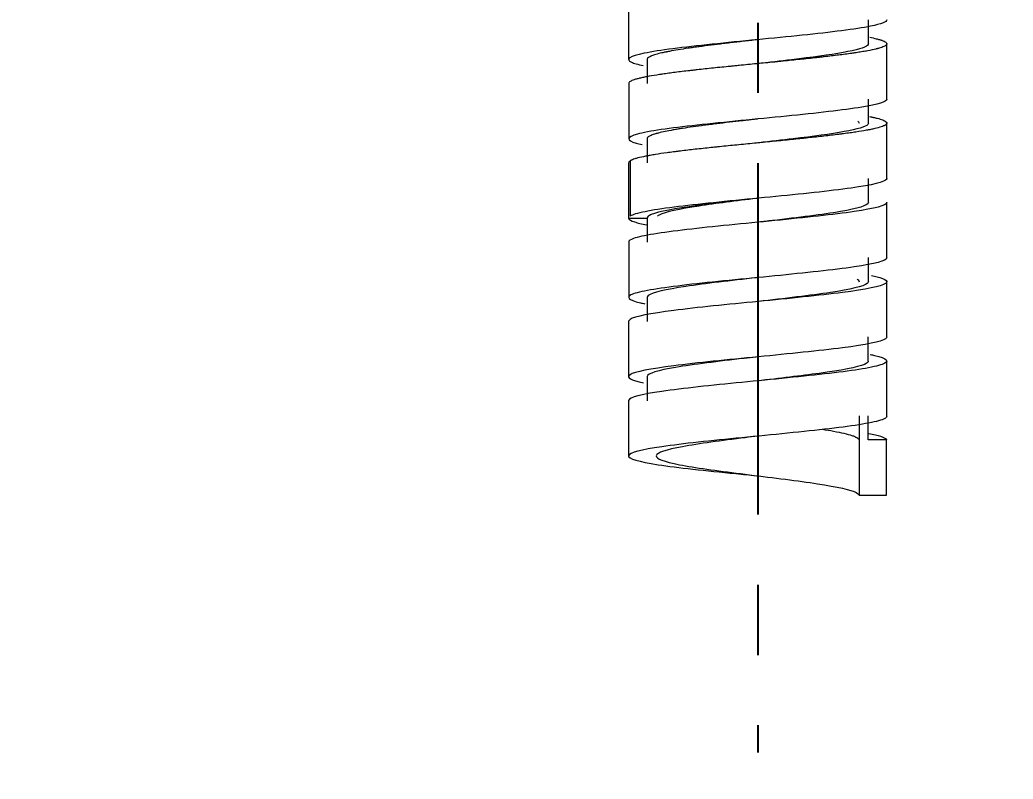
# Model space of a CAD drawing. Header units: millimetres. Extents: x 2915 to 5291, y 1031 to 4391.
# Drawn here: x 3737.1 to 3790.9, y 1834.9 to 1876.1 of the extents above; entities that cross this region are included whole.
import ezdxf

# ---------------------------------------------------------------- set-up
doc = ezdxf.new("R2010")
doc.units = ezdxf.units.MM
doc.linetypes.add('CENTERX2', pattern=[20.32, 12.7, -2.54, 2.54, -2.54])
doc.layers.add('CENTER', color=1, linetype='CENTERX2')
doc.styles.get("Standard").update_dxf_attribs({"font": 'arial.ttf'})
doc.dimstyles.new('ISO-25', dxfattribs={"dimtxt": 17, "dimasz": 17, "dimexe": 1.25, "dimexo": 0.625, "dimgap": 5, "dimtad": 1, "dimtih": 1, "dimtoh": 1, "dimdec": 1, "dimdsep": 46, "dimtxsty": 'Standard', "dimcen": 0, "dimclrd": 3, "dimclre": 3, "dimclrt": 4, "dimadec": 0, "dimazin": 0, "dimtfac": 1, "dimtdec": 1, "dimtmove": 0, "dimatfit": 3, "dimfxl": 1, "dimarcsym": 0})

# ---------------------------------------------------------------- blocks, each defined once
blk = doc.blocks.new('*D3')
at = {"color": 3, "lineweight": -2, "transparency": 16777216}
for p, q in [((3633.565, 1913.964), (3633.565, 1778.976)), ((3920.565, 1913.964), (3920.565, 1778.976)), ((3650.565, 1780.226), (3753.14, 1780.226)), ((3903.565, 1780.226), (3800.99, 1780.226))]:
    blk.add_line(p, q, dxfattribs=at)
at = {"color": 3, "transparency": 16777216}
for points in [[(3650.565, 1783.06), (3650.565, 1777.393), (3633.565, 1780.226)], [(3903.565, 1783.06), (3903.565, 1777.393), (3920.565, 1780.226)]]:
    blk.add_solid(points, dxfattribs=at)
at = {"layer": 'Defpoints', "color": 0, "transparency": 16777216}
for p in [(3633.565, 1914.589), (3920.565, 1914.589), (3920.565, 1780.226)]:
    blk.add_point(p, dxfattribs=at)
at = {"color": 4, "transparency": 16777216, "insert": (3777.065, 1780.226), "char_height": 17, "attachment_point": 5}
blk.add_mtext('287', dxfattribs=at)

msp = doc.modelspace()

# ---------------------------------------------------------------- linework, layer by layer
at = {"linetype": 'Continuous', "lineweight": 18, "extrusion": (0, 1, 0)}
for p, q in [((3770.073, 1865.289), (3770.073, 1868.289)), ((3782.557, 1854.589), (3782.557, 1853.289)), ((3783.056, 1853.289), (3783.056, 1854.589)), ((3782.557, 1853.289), (3782.557, 1850.289)), ((3784.055, 1853.289), (3783.057, 1853.289)), ((3784.055, 1850.289), (3784.055, 1853.289)), ((3782.557, 1850.289), (3784.055, 1850.289))]:
    msp.add_line(p, q, dxfattribs=at)
at = {"linetype": 'Continuous', "lineweight": 18}
for points in [[(3770.069, 1876.929), (3770.069, 1875.419), (3770.069, 1873.91)], [(3783.065, 1874.76), (3783.065, 1875.414), (3783.065, 1876.067)], [(3784.065, 1871.761), (3784.065, 1873.27), (3784.065, 1874.779)], [(3771.067, 1873.919), (3771.067, 1873.266), (3771.067, 1872.612)], [(3770.071, 1872.628), (3770.071, 1871.119), (3770.071, 1869.61)], [(3783.065, 1870.46), (3783.065, 1871.114), (3783.065, 1871.767)], [(3784.065, 1867.461), (3784.065, 1868.97), (3784.065, 1870.48)], [(3771.067, 1869.619), (3771.067, 1868.965), (3771.067, 1868.311)], [(3770.149, 1868.434), (3770.149, 1866.925), (3770.149, 1865.416)], [(3783.065, 1866.152), (3783.065, 1866.809), (3783.065, 1867.467)], [(3784.065, 1863.141), (3784.065, 1864.659), (3784.065, 1866.178)], [(3771.069, 1865.32), (3771.069, 1864.662), (3771.069, 1864.004)], [(3770.07, 1864.03), (3770.07, 1862.512), (3770.07, 1860.994)], [(3783.063, 1861.852), (3783.063, 1862.51), (3783.063, 1863.168)], [(3784.063, 1858.842), (3784.063, 1860.36), (3784.063, 1861.878)], [(3771.067, 1861.019), (3771.067, 1860.361), (3771.067, 1859.703)], [(3770.068, 1859.729), (3770.068, 1858.211), (3770.068, 1856.693)], [(3783.061, 1857.551), (3783.061, 1858.209), (3783.061, 1858.867)], [(3784.061, 1854.541), (3784.061, 1856.059), (3784.061, 1857.577)], [(3771.065, 1856.72), (3771.065, 1856.062), (3771.065, 1855.404)], [(3770.065, 1855.43), (3770.065, 1853.912), (3770.065, 1852.394)], [(3776.996, 1851.342), (3777.003, 1851.342), (3777.011, 1851.342)]]:
    msp.add_open_spline(points, degree=2, dxfattribs=at)
for points, knots in [([(3784.062, 1876.061), (3784.058, 1875.945), (3783.337, 1875.667), (3779.691, 1875.226), (3774.379, 1874.739), (3770.373, 1874.251), (3769.779, 1873.866), (3770.573, 1873.643), (3770.861, 1873.582)], [0, 0, 0, 0, 0.139839, 0.336528, 0.533216, 0.729904, 0.926592, 1, 1, 1, 1]), ([(3783.137, 1875.116), (3783.266, 1875.091), (3783.383, 1875.065), (3783.55, 1875.024), (3783.609, 1875.008), (3783.689, 1874.985), (3783.715, 1874.977), (3783.751, 1874.965), (3783.763, 1874.961), (3783.786, 1874.953), (3783.797, 1874.949), (3783.895, 1874.914), (3783.96, 1874.883), (3784.024, 1874.836), (3784.04, 1874.821), (3784.061, 1874.79), (3784.065, 1874.774), (3784.064, 1874.751), (3784.062, 1874.743), (3784.056, 1874.727), (3784.051, 1874.719), (3784.033, 1874.696), (3784.015, 1874.68), (3783.947, 1874.633), (3783.881, 1874.602), (3783.75, 1874.555), (3783.701, 1874.54), (3783.62, 1874.516), (3783.592, 1874.508), (3783.547, 1874.497), (3783.532, 1874.493), (3783.501, 1874.485), (3783.485, 1874.481), (3783.341, 1874.446), (3783.194, 1874.415), (3782.945, 1874.368), (3782.858, 1874.352), (3782.673, 1874.321), (3782.576, 1874.306), (3782.423, 1874.282), (3782.371, 1874.274), (3782.291, 1874.263), (3782.264, 1874.259), (3782.209, 1874.251), (3782.072, 1874.231), (3781.929, 1874.211), (3781.577, 1874.165), (3781.328, 1874.134), (3780.936, 1874.087), (3780.802, 1874.071), (3780.595, 1874.048), (3780.526, 1874.04), (3780.385, 1874.024), (3780.314, 1874.016), (3779.957, 1873.977), (3779.665, 1873.946), (3779.065, 1873.884), (3778.758, 1873.853), (3778.364, 1873.813), (3778.285, 1873.805), (3778.126, 1873.79), (3778.046, 1873.782), (3777.808, 1873.758), (3777.648, 1873.743), (3777.171, 1873.696), (3776.852, 1873.665), (3776.375, 1873.618), (3776.216, 1873.602), (3776.018, 1873.583), (3775.978, 1873.579), (3775.898, 1873.571), (3775.859, 1873.567), (3775.74, 1873.555), (3775.661, 1873.547), (3775.269, 1873.508), (3774.963, 1873.477), (3774.514, 1873.43), (3774.366, 1873.415), (3774.075, 1873.384), (3773.931, 1873.368), (3773.753, 1873.348), (3773.718, 1873.344), (3773.648, 1873.337), (3773.612, 1873.333), (3773.508, 1873.321), (3773.439, 1873.313), (3773.235, 1873.289), (3773.102, 1873.274), (3772.715, 1873.227), (3772.471, 1873.196), (3772.125, 1873.149), (3772.013, 1873.133), (3771.877, 1873.114), (3771.851, 1873.11), (3771.797, 1873.102), (3771.771, 1873.098), (3771.692, 1873.086), (3771.641, 1873.078), (3771.391, 1873.039), (3771.21, 1873.008), (3770.965, 1872.961), (3770.811, 1872.93), (3770.676, 1872.899), (3770.582, 1872.875), (3770.552, 1872.867), (3770.495, 1872.852), (3770.468, 1872.844), (3770.39, 1872.82), (3770.344, 1872.805), (3770.222, 1872.758), (3770.163, 1872.727), (3770.104, 1872.68), (3770.09, 1872.664), (3770.077, 1872.641), (3770.074, 1872.633), (3770.071, 1872.62), (3770.071, 1872.615), (3770.071, 1872.611)], [0, 0, 0, 0, 0.030757, 0.030757, 0.049465, 0.049465, 0.058819, 0.058819, 0.063496, 0.063496, 0.068173, 0.068173, 0.10559, 0.10559, 0.124298, 0.124298, 0.143007, 0.143007, 0.152361, 0.152361, 0.161715, 0.161715, 0.180424, 0.180424, 0.21784, 0.21784, 0.236549, 0.236549, 0.245903, 0.245903, 0.25058, 0.25058, 0.255257, 0.255257, 0.292674, 0.292674, 0.311382, 0.311382, 0.330091, 0.330091, 0.339445, 0.339445, 0.344122, 0.344122, 0.348799, 0.367507, 0.367507, 0.404924, 0.404924, 0.423632, 0.423632, 0.432987, 0.432987, 0.442341, 0.442341, 0.479758, 0.479758, 0.517174, 0.517174, 0.526528, 0.526528, 0.535883, 0.535883, 0.554591, 0.554591, 0.592008, 0.592008, 0.610716, 0.610716, 0.615393, 0.615393, 0.62007, 0.62007, 0.629425, 0.629425, 0.666841, 0.666841, 0.68555, 0.68555, 0.704258, 0.704258, 0.708935, 0.708935, 0.713612, 0.713612, 0.722966, 0.722966, 0.741675, 0.741675, 0.779092, 0.779092, 0.7978, 0.7978, 0.802477, 0.802477, 0.807154, 0.807154, 0.816508, 0.816508, 0.853925, 0.853925, 0.872633, 0.891342, 0.891342, 0.900696, 0.900696, 0.91005, 0.91005, 0.928759, 0.928759, 0.966175, 0.966175, 0.984884, 0.984884, 0.994238, 0.994238, 1, 1, 1, 1]), ([(3777.085, 1874.988), (3777.063, 1874.985), (3777.041, 1874.983), (3776.897, 1874.966), (3776.775, 1874.952), (3776.41, 1874.911), (3776.169, 1874.883), (3775.811, 1874.841), (3775.691, 1874.828), (3775.514, 1874.807), (3775.454, 1874.8), (3775.336, 1874.786), (3775.277, 1874.779), (3774.985, 1874.743), (3774.758, 1874.716), (3774.317, 1874.66), (3774.103, 1874.632), (3773.792, 1874.591), (3773.69, 1874.577), (3773.54, 1874.556), (3773.49, 1874.549), (3773.392, 1874.535), (3773.343, 1874.528), (3773.105, 1874.493), (3772.925, 1874.465), (3772.587, 1874.41), (3772.428, 1874.382), (3772.244, 1874.347), (3772.19, 1874.336), (3772.137, 1874.326), (3772.103, 1874.319), (3772.085, 1874.315), (3772, 1874.298), (3771.936, 1874.284), (3771.752, 1874.242), (3771.644, 1874.214), (3771.452, 1874.159), (3771.37, 1874.131), (3771.293, 1874.1), (3771.285, 1874.096), (3771.268, 1874.089), (3771.26, 1874.085), (3771.237, 1874.075), (3771.194, 1874.054), (3771.16, 1874.033), (3771.102, 1873.991), (3771.079, 1873.964), (3771.068, 1873.928), (3771.067, 1873.919), (3771.067, 1873.911)], [0, 0, 0, 0, 0.006983, 0.006983, 0.045779, 0.045779, 0.123371, 0.123371, 0.162166, 0.162166, 0.181564, 0.181564, 0.200962, 0.200962, 0.278554, 0.278554, 0.356145, 0.356145, 0.394941, 0.394941, 0.414339, 0.414339, 0.433737, 0.433737, 0.511329, 0.511329, 0.58892, 0.58892, 0.608318, 0.618017, 0.618017, 0.627716, 0.627716, 0.666512, 0.666512, 0.744103, 0.744103, 0.821695, 0.821695, 0.831394, 0.831394, 0.841093, 0.841093, 0.860491, 0.899287, 0.899287, 0.976878, 0.976878, 1, 1, 1, 1]), ([(3783.065, 1874.76), (3783.065, 1874.733), (3782.984, 1874.576), (3781.953, 1874.289), (3779.447, 1873.957), (3777.675, 1873.755), (3777.045, 1873.683)], [0, 0, 0, 0, 0.075213, 0.437455, 0.799696, 1, 1, 1, 1]), ([(3784.065, 1871.762), (3784.063, 1871.617), (3783.042, 1871.309), (3778.758, 1870.839), (3773.492, 1870.351), (3769.964, 1869.864), (3769.91, 1869.511), (3770.678, 1869.321), (3770.805, 1869.293)], [0, 0, 0, 0, 0.176299, 0.373809, 0.571319, 0.768829, 0.966339, 1, 1, 1, 1]), ([(3783.117, 1870.821), (3783.157, 1870.813), (3783.214, 1870.801), (3783.269, 1870.79), (3783.306, 1870.782), (3783.324, 1870.778), (3783.412, 1870.758), (3783.478, 1870.742), (3783.659, 1870.696), (3783.759, 1870.664), (3783.879, 1870.618), (3783.914, 1870.602), (3783.958, 1870.579), (3783.972, 1870.571), (3783.996, 1870.555), (3784.007, 1870.547), (3784.054, 1870.508), (3784.07, 1870.477), (3784.057, 1870.415), (3784.028, 1870.384), (3783.964, 1870.345), (3783.942, 1870.333), (3783.918, 1870.321), (3783.901, 1870.313), (3783.892, 1870.309), (3783.846, 1870.29), (3783.804, 1870.274), (3783.664, 1870.227), (3783.55, 1870.196), (3783.35, 1870.149), (3783.279, 1870.134), (3783.164, 1870.11), (3783.124, 1870.102), (3783.063, 1870.091), (3783.042, 1870.087), (3783, 1870.079), (3782.979, 1870.075), (3782.785, 1870.039), (3782.596, 1870.008), (3782.288, 1869.962), (3782.181, 1869.946), (3781.958, 1869.915), (3781.842, 1869.9), (3781.663, 1869.876), (3781.602, 1869.868), (3781.478, 1869.852), (3781.415, 1869.845), (3781.224, 1869.821), (3781.094, 1869.805), (3780.695, 1869.759), (3780.419, 1869.728), (3779.989, 1869.681), (3779.844, 1869.665), (3779.621, 1869.642), (3779.546, 1869.634), (3779.433, 1869.622), (3779.395, 1869.618), (3779.319, 1869.61), (3779.281, 1869.606), (3778.938, 1869.571), (3778.629, 1869.54), (3778.161, 1869.493), (3778.003, 1869.478), (3777.687, 1869.446), (3777.528, 1869.431), (3777.288, 1869.407), (3777.208, 1869.4), (3777.087, 1869.388), (3777.046, 1869.384), (3776.966, 1869.376), (3776.765, 1869.356), (3776.565, 1869.337), (3776.089, 1869.29), (3775.775, 1869.259), (3775.31, 1869.212), (3775.155, 1869.196), (3774.925, 1869.173), (3774.849, 1869.165), (3774.696, 1869.149), (3774.621, 1869.141), (3774.246, 1869.102), (3773.957, 1869.071), (3773.4, 1869.009), (3773.132, 1868.978), (3772.811, 1868.939), (3772.747, 1868.931), (3772.622, 1868.915), (3772.56, 1868.907), (3772.378, 1868.884), (3772.261, 1868.868), (3771.922, 1868.821), (3771.712, 1868.79), (3771.421, 1868.743), (3771.328, 1868.728), (3771.217, 1868.708), (3771.195, 1868.704), (3771.151, 1868.696), (3771.13, 1868.692), (3771.066, 1868.68), (3771.025, 1868.672), (3770.826, 1868.633), (3770.687, 1868.602), (3770.509, 1868.556), (3770.454, 1868.54), (3770.355, 1868.509), (3770.311, 1868.493), (3770.263, 1868.474), (3770.253, 1868.47), (3770.235, 1868.462), (3770.226, 1868.458), (3770.201, 1868.446), (3770.186, 1868.438), (3770.145, 1868.414), (3770.101, 1868.383), (3770.068, 1868.336), (3770.068, 1868.305), (3770.073, 1868.289)], [0, 0, 0, 0, 0.009112, 0.013743, 0.013743, 0.018373, 0.018373, 0.036894, 0.036894, 0.073937, 0.073937, 0.092458, 0.092458, 0.101719, 0.101719, 0.110979, 0.110979, 0.148022, 0.148022, 0.185064, 0.185064, 0.194325, 0.198955, 0.198955, 0.203586, 0.203586, 0.222107, 0.222107, 0.259149, 0.259149, 0.277671, 0.277671, 0.286931, 0.286931, 0.291562, 0.291562, 0.296192, 0.296192, 0.333235, 0.333235, 0.351756, 0.351756, 0.370277, 0.370277, 0.379538, 0.379538, 0.388798, 0.388798, 0.40732, 0.40732, 0.444362, 0.444362, 0.462883, 0.462883, 0.472144, 0.472144, 0.476774, 0.476774, 0.481405, 0.481405, 0.518447, 0.518447, 0.536968, 0.536968, 0.55549, 0.55549, 0.56475, 0.56475, 0.569381, 0.569381, 0.574011, 0.592532, 0.592532, 0.629575, 0.629575, 0.648096, 0.648096, 0.657357, 0.657357, 0.666617, 0.666617, 0.70366, 0.70366, 0.740702, 0.740702, 0.749963, 0.749963, 0.759224, 0.759224, 0.777745, 0.777745, 0.814787, 0.814787, 0.833309, 0.833309, 0.837939, 0.837939, 0.842569, 0.842569, 0.85183, 0.85183, 0.888872, 0.888872, 0.907394, 0.907394, 0.925915, 0.925915, 0.930545, 0.930545, 0.935176, 0.935176, 0.944436, 0.944436, 0.962957, 0.981479, 1, 1, 1, 1]), ([(3777.075, 1870.687), (3777.044, 1870.683), (3777.014, 1870.68), (3776.861, 1870.662), (3776.739, 1870.648), (3776.556, 1870.627), (3776.465, 1870.617), (3776.373, 1870.606), (3776.312, 1870.599), (3776.281, 1870.596), (3776.007, 1870.564), (3775.767, 1870.537), (3775.297, 1870.481), (3775.067, 1870.453), (3774.727, 1870.412), (3774.615, 1870.398), (3774.449, 1870.377), (3774.394, 1870.37), (3774.284, 1870.356), (3774.23, 1870.349), (3773.961, 1870.314), (3773.755, 1870.286), (3773.36, 1870.23), (3773.171, 1870.203), (3772.902, 1870.161), (3772.814, 1870.147), (3772.644, 1870.119), (3772.562, 1870.105), (3772.325, 1870.063), (3772.18, 1870.035), (3771.915, 1869.98), (3771.794, 1869.952), (3771.658, 1869.917), (3771.632, 1869.91), (3771.593, 1869.9), (3771.581, 1869.896), (3771.556, 1869.889), (3771.496, 1869.871), (3771.441, 1869.854), (3771.32, 1869.812), (3771.254, 1869.785), (3771.15, 1869.729), (3771.113, 1869.701), (3771.085, 1869.666), (3771.081, 1869.659), (3771.073, 1869.645), (3771.071, 1869.638), (3771.066, 1869.617), (3771.066, 1869.603), (3771.07, 1869.589)], [0, 0, 0, 0, 0.009599, 0.009599, 0.047692, 0.047692, 0.066738, 0.076261, 0.076261, 0.085784, 0.085784, 0.161969, 0.161969, 0.238153, 0.238153, 0.276246, 0.276246, 0.295292, 0.295292, 0.314338, 0.314338, 0.390523, 0.390523, 0.466707, 0.466707, 0.5048, 0.5048, 0.542892, 0.542892, 0.619077, 0.619077, 0.695261, 0.695261, 0.714307, 0.714307, 0.723831, 0.723831, 0.733354, 0.771446, 0.771446, 0.847631, 0.847631, 0.923815, 0.923815, 0.942861, 0.942861, 0.961908, 0.961908, 1, 1, 1, 1]), ([(3783.065, 1870.462), (3783.066, 1870.438), (3782.998, 1870.283), (3782.012, 1869.999), (3779.529, 1869.667), (3777.761, 1869.465), (3777.129, 1869.393)], [0, 0, 0, 0, 0.068685, 0.43334, 0.797994, 1, 1, 1, 1]), ([(3784.065, 1867.465), (3784.066, 1867.452), (3784.03, 1867.277), (3782.575, 1866.939), (3777.797, 1866.451), (3772.663, 1865.964), (3770.547, 1865.619), (3770.182, 1865.437), (3770.151, 1865.417)], [0, 0, 0, 0, 0.019045, 0.257056, 0.495067, 0.733078, 0.971089, 1, 1, 1, 1]), ([(3776.998, 1866.378), (3775.863, 1866.248), (3773.307, 1865.956), (3771.345, 1865.602), (3771.073, 1865.378), (3771.07, 1865.316)], [0, 0, 0, 0, 0.366139, 0.825088, 1, 1, 1, 1]), ([(3777.014, 1866.379), (3775.903, 1866.241), (3773.49, 1865.94), (3771.933, 1865.617), (3771.65, 1865.433), (3771.625, 1865.411)], [0, 0, 0, 0, 0.428697, 0.93208, 1, 1, 1, 1]), ([(3784.065, 1866.16), (3784.065, 1866.157), (3784.053, 1865.992), (3782.763, 1865.664), (3778.073, 1865.176), (3772.893, 1864.689), (3770.388, 1864.301), (3770.072, 1864.076), (3770.07, 1864.014)], [0, 0, 0, 0, 0.003765, 0.230934, 0.458102, 0.685271, 0.91244, 1, 1, 1, 1]), ([(3783.065, 1866.154), (3783.065, 1866.153), (3783.048, 1865.99), (3781.949, 1865.664), (3779.038, 1865.311), (3777.37, 1865.12), (3777.124, 1865.092)], [0, 0, 0, 0, 0.00209, 0.461344, 0.920597, 1, 1, 1, 1]), ([(3770.073, 1865.289), (3770.092, 1865.227), (3770.286, 1865.111), (3770.777, 1864.996), (3771.055, 1864.943)], [0, 0, 0, 0, 0.542074, 1, 1, 1, 1]), ([(3784.065, 1863.154), (3784.065, 1863.153), (3784.046, 1862.99), (3782.763, 1862.664), (3778.073, 1862.176), (3772.893, 1861.689), (3769.742, 1861.201), (3770.03, 1860.86), (3770.864, 1860.68), (3770.949, 1860.663)], [0, 0, 0, 0, 0.000985, 0.196709, 0.392433, 0.588157, 0.783881, 0.979604, 1, 1, 1, 1]), ([(3783.237, 1862.197), (3783.929, 1862.052), (3784.512, 1861.746), (3782.072, 1861.276), (3777.102, 1860.789), (3772.115, 1860.301), (3770.221, 1859.944), (3770.069, 1859.748), (3770.068, 1859.715)], [0, 0, 0, 0, 0.174389, 0.370871, 0.567353, 0.763834, 0.960316, 1, 1, 1, 1]), ([(3776.996, 1862.078), (3775.606, 1861.919), (3772.805, 1861.598), (3771.195, 1861.243), (3771.067, 1861.047), (3771.067, 1861.013)], [0, 0, 0, 0, 0.447272, 0.90511, 1, 1, 1, 1]), ([(3783.063, 1861.855), (3783.062, 1861.824), (3782.94, 1861.632), (3781.357, 1861.276), (3778.514, 1860.951), (3777.088, 1860.788), (3777.084, 1860.788)], [0, 0, 0, 0, 0.085035, 0.541968, 0.9989, 1, 1, 1, 1]), ([(3784.063, 1858.856), (3784.062, 1858.825), (3783.922, 1858.632), (3782.072, 1858.276), (3777.102, 1857.789), (3772.115, 1857.301), (3769.624, 1856.831), (3770.188, 1856.523), (3770.881, 1856.377)], [0, 0, 0, 0, 0.037164, 0.233813, 0.430462, 0.627111, 0.823761, 1, 1, 1, 1]), ([(3783.169, 1857.911), (3783.247, 1857.895), (3784.086, 1857.717), (3784.409, 1857.376), (3781.299, 1856.889), (3776.131, 1856.401), (3771.417, 1855.914), (3770.093, 1855.586), (3770.066, 1855.42), (3770.066, 1855.417)], [0, 0, 0, 0, 0.018776, 0.214297, 0.409819, 0.60534, 0.800861, 0.996383, 1, 1, 1, 1]), ([(3776.977, 1857.776), (3776.761, 1857.751), (3775.123, 1857.564), (3772.224, 1857.214), (3771.082, 1856.884), (3771.065, 1856.716), (3771.065, 1856.711)], [0, 0, 0, 0, 0.069724, 0.527763, 0.985802, 1, 1, 1, 1]), ([(3783.061, 1857.554), (3783.057, 1857.495), (3782.794, 1857.273), (3780.844, 1856.916), (3778.229, 1856.619), (3777.045, 1856.483)], [0, 0, 0, 0, 0.165687, 0.621119, 1, 1, 1, 1]), ([(3784.061, 1854.558), (3784.06, 1854.498), (3783.759, 1854.275), (3781.299, 1853.889), (3776.131, 1853.401), (3771.417, 1852.914), (3769.45, 1852.426), (3771.187, 1851.939), (3774.593, 1851.578), (3776.624, 1851.379), (3776.996, 1851.342)], [0, 0, 0, 0, 0.056534, 0.208123, 0.359712, 0.511302, 0.662891, 0.81448, 0.96607, 1, 1, 1, 1]), ([(3777.082, 1853.488), (3776.851, 1853.459), (3775.315, 1853.268), (3772.627, 1852.914), (3771.082, 1852.426), (3772.446, 1851.939), (3776.057, 1851.451), (3780.158, 1850.964), (3782.223, 1850.576), (3782.537, 1850.351), (3782.557, 1850.289)], [0, 0, 0, 0, 0.027007, 0.179396, 0.331785, 0.484174, 0.636563, 0.788952, 0.941341, 1, 1, 1, 1]), ([(3783.094, 1853.625), (3783.352, 1853.575), (3783.83, 1853.463), (3784.03, 1853.351), (3784.055, 1853.289)], [0, 0, 0, 0, 0.441668, 1, 1, 1, 1])]:
    msp.add_open_spline(points, degree=3, knots=knots, dxfattribs=at)
at = {"linetype": 'Continuous', "lineweight": 13}
for points, knots in [([(3782.492, 1870.571), (3782.506, 1870.561), (3782.547, 1870.524), (3782.564, 1870.487), (3782.565, 1870.462)], [0, 0, 0, 0, 0.295221, 1, 1, 1, 1]), ([(3782.454, 1861.996), (3782.472, 1861.984), (3782.535, 1861.939), (3782.563, 1861.894), (3782.564, 1861.861)], [0, 0, 0, 0, 0.260797, 1, 1, 1, 1]), ([(3780.57, 1853.863), (3780.786, 1853.828), (3781.44, 1853.715), (3781.929, 1853.601), (3782.224, 1853.504), (3782.277, 1853.484), (3782.369, 1853.445), (3782.487, 1853.387), (3782.545, 1853.328), (3782.557, 1853.289)], [0, 0, 0, 0, 0.183007, 0.591503, 0.591503, 0.693627, 0.693627, 0.795752, 1, 1, 1, 1])]:
    msp.add_open_spline(points, degree=3, knots=knots, dxfattribs=at)
msp.add_open_spline([(3771.069, 1865.289), (3770.737, 1865.289), (3770.405, 1865.289), (3770.073, 1865.289)], degree=3, dxfattribs=at)
at = {"layer": 'CENTER', "ltscale": 1.5}
msp.add_line((3777.067, 3148.446), (3777.067, 1836.335), dxfattribs=at)

# ---------------------------------------------------------------- dimensions: what is measured, and where the dimension line sits
dim = msp.add_linear_dim(base=(3920.565, 1780.226), p1=(3633.565, 1914.589), p2=(3920.565, 1914.589), dimstyle='ISO-25', override={"dimtad": 0})
dim.commit()
dim.dimension.update_dxf_attribs({"geometry": '*D3', "text_midpoint": (3777.065, 1780.226)})

doc.saveas('drawing.dxf')
